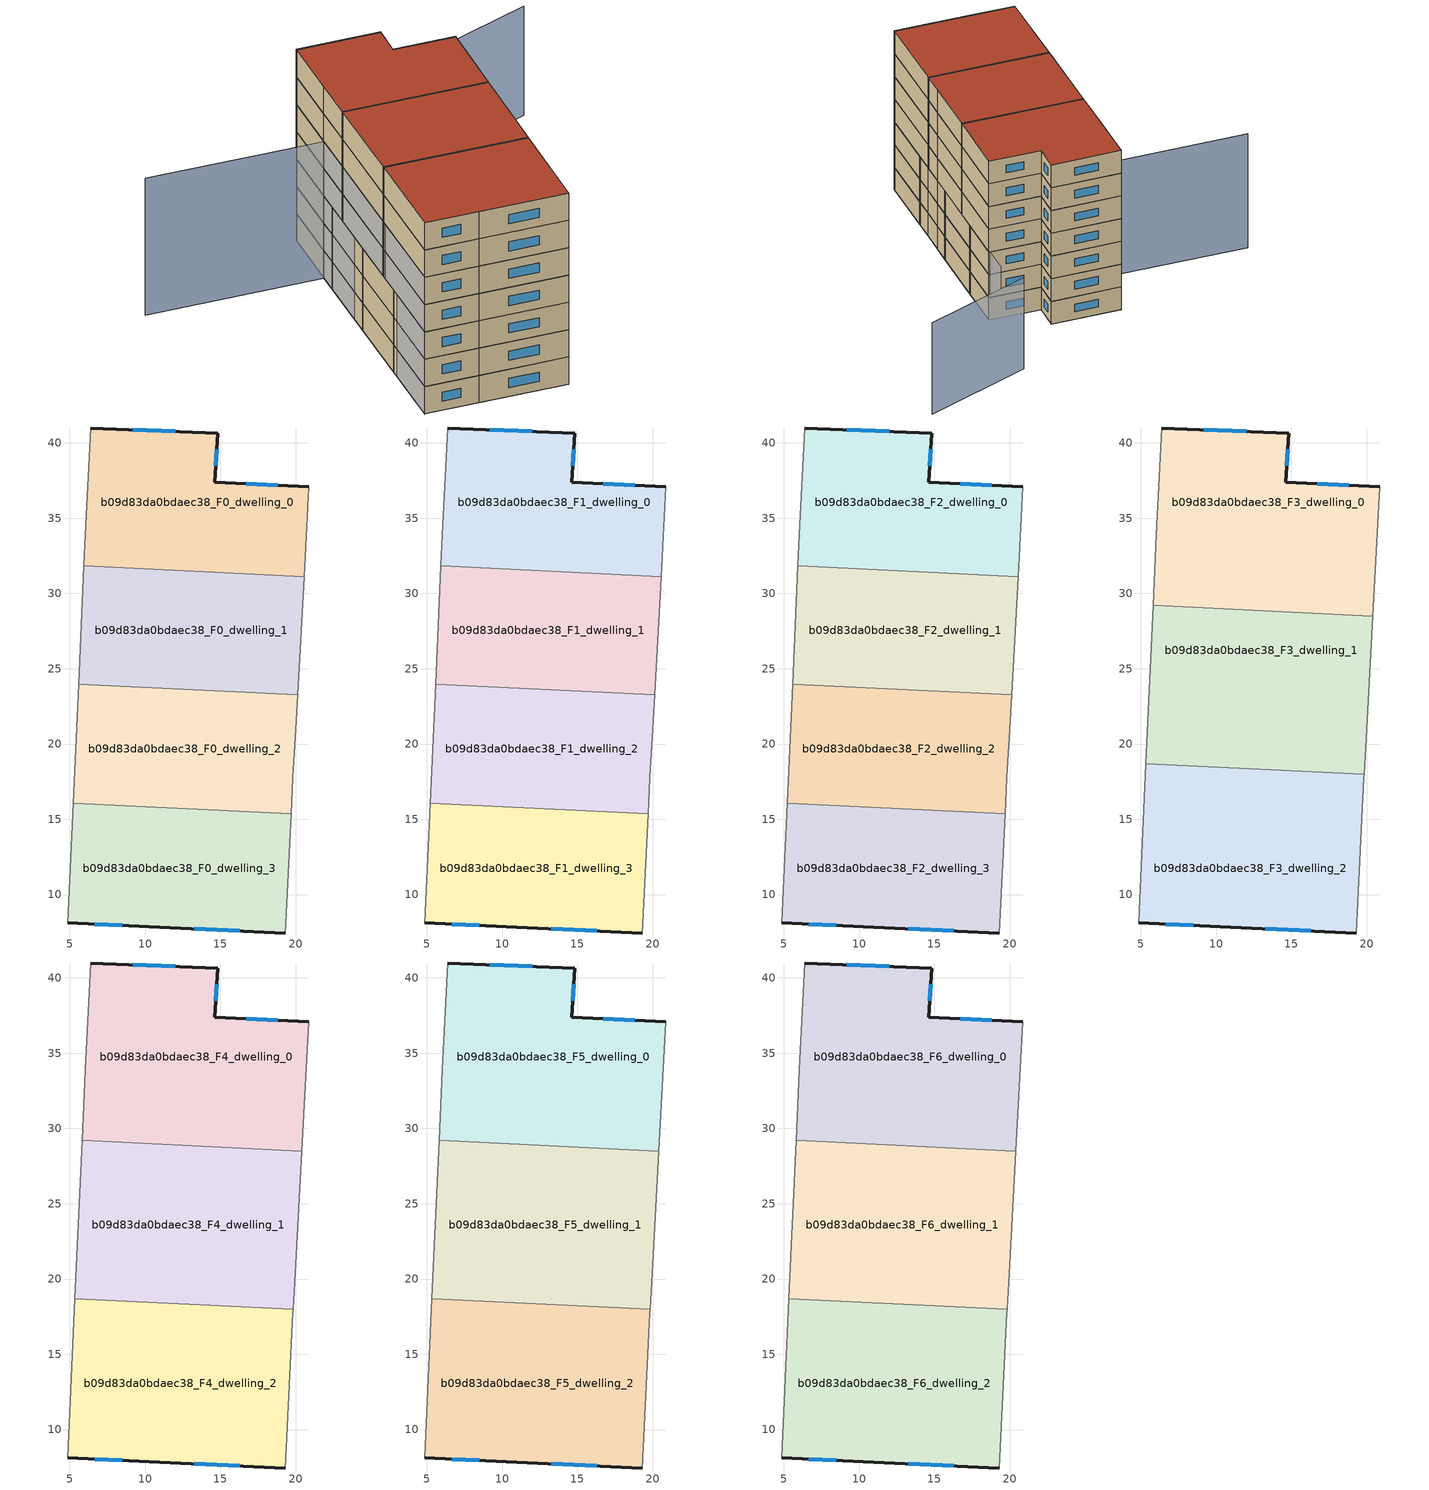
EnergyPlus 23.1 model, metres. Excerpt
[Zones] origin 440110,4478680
b09d83da0bdaec38_F0_dwelling_0
 floor ground (EU_floor_Construction): 20.56,31.12 20.88,37.08 14.63,37.39 14.81,40.65 6.38,40.99 6.03,33.89 5.94,31.83 z0
 wall outside (EU_wall_Construction): 6.38,40.99 14.81,40.65 14.63,37.39 20.88,37.08 z0:3
 wall adiabatic (EU_wall_Construction): 20.88,37.08 20.56,31.12 / 5.94,31.83 6.03,33.89 6.38,40.99 z0:3
 wall to b09d83da0bdaec38_F0_dwelling_1 (EU_wall_Construction): 20.56,31.12 5.94,31.83 z0:3
 window (EU_Window_Construction): 14.75,39.57 14.69,38.47 / 16.7,37.29 18.81,37.18 / 9.17,40.88 12.02,40.76 z0.99:2.01
b09d83da0bdaec38_F0_dwelling_1
 floor ground (EU_floor_Construction): 20.13,23.26 20.56,31.12 5.94,31.83 5.58,23.97 z0
 wall to b09d83da0bdaec38_F0_dwelling_2 (EU_wall_Construction): 20.13,23.26 5.58,23.97 z0:3
 wall adiabatic (EU_wall_Construction): 5.58,23.97 5.94,31.83 / 20.56,31.12 20.13,23.26 z0:3
b09d83da0bdaec38_F0_dwelling_2
 floor ground (EU_floor_Construction): 19.69,15.36 19.81,17.76 20.01,20.99 20.13,23.26 5.58,23.97 5.22,16.07 z0
 wall adiabatic (EU_wall_Construction): 5.22,16.07 5.58,23.97 / 20.13,23.26 20.01,20.99 19.81,17.76 19.69,15.36 z0:3
 wall to b09d83da0bdaec38_F0_dwelling_3 (EU_wall_Construction): 19.69,15.36 5.22,16.07 z0:3
b09d83da0bdaec38_F0_dwelling_3
 floor ground (EU_floor_Construction): 19.29,7.45 19.69,15.36 5.22,16.07 4.85,8.12 10.26,7.88 z0
 wall outside (EU_wall_Construction): 19.29,7.45 10.26,7.88 4.85,8.12 z0:3
 wall adiabatic (EU_wall_Construction): 19.69,15.36 19.29,7.45 / 4.85,8.12 5.22,16.07 z0:3
 window (EU_Window_Construction): 16.3,7.59 13.25,7.74 / 8.47,7.96 6.64,8.04 z0.99:2.01
b09d83da0bdaec38_F1_dwelling_0
 floor to b09d83da0bdaec38_F0_dwelling_0 (EU_floor_Construction): 20.56,31.12 20.88,37.08 14.63,37.39 14.81,40.65 6.38,40.99 6.03,33.89 5.94,31.83 z3
 wall outside (EU_wall_Construction): 6.38,40.99 14.81,40.65 14.63,37.39 20.88,37.08 z3:6
 wall adiabatic (EU_wall_Construction): 20.88,37.08 20.56,31.12 / 5.94,31.83 6.03,33.89 6.38,40.99 z3:6
 wall to b09d83da0bdaec38_F1_dwelling_1 (EU_wall_Construction): 20.56,31.12 5.94,31.83 z3:6
 window (EU_Window_Construction): 14.75,39.57 14.69,38.47 / 16.7,37.29 18.81,37.18 / 9.17,40.88 12.02,40.76 z3.99:5.01
b09d83da0bdaec38_F1_dwelling_1
 floor to b09d83da0bdaec38_F0_dwelling_1 (EU_floor_Construction): 20.13,23.26 20.56,31.12 5.94,31.83 5.58,23.97 z3
 wall to b09d83da0bdaec38_F1_dwelling_2 (EU_wall_Construction): 20.13,23.26 5.58,23.97 z3:6
 wall adiabatic (EU_wall_Construction): 5.58,23.97 5.94,31.83 / 20.56,31.12 20.13,23.26 z3:6
b09d83da0bdaec38_F1_dwelling_2
 floor to b09d83da0bdaec38_F0_dwelling_2 (EU_floor_Construction): 19.69,15.36 19.81,17.76 20.01,20.99 20.13,23.26 5.58,23.97 5.22,16.07 z3
 wall adiabatic (EU_wall_Construction): 5.22,16.07 5.58,23.97 / 20.13,23.26 20.01,20.99 19.81,17.76 19.69,15.36 z3:6
 wall to b09d83da0bdaec38_F1_dwelling_3 (EU_wall_Construction): 19.69,15.36 5.22,16.07 z3:6
b09d83da0bdaec38_F1_dwelling_3
 floor to b09d83da0bdaec38_F0_dwelling_3 (EU_floor_Construction): 19.29,7.45 19.69,15.36 5.22,16.07 4.85,8.12 10.26,7.88 z3
 wall outside (EU_wall_Construction): 19.29,7.45 10.26,7.88 4.85,8.12 z3:6
 wall adiabatic (EU_wall_Construction): 19.69,15.36 19.29,7.45 / 4.85,8.12 5.22,16.07 z3:6
 window (EU_Window_Construction): 16.3,7.59 13.25,7.74 / 8.47,7.96 6.64,8.04 z3.99:5.01
b09d83da0bdaec38_F2_dwelling_0
 floor to b09d83da0bdaec38_F1_dwelling_0 (EU_floor_Construction): 20.56,31.12 20.88,37.08 14.63,37.39 14.81,40.65 6.38,40.99 6.03,33.89 5.94,31.83 z6
 wall outside (EU_wall_Construction): 6.38,40.99 14.81,40.65 14.63,37.39 20.88,37.08 z6:9
 wall adiabatic (EU_wall_Construction): 20.88,37.08 20.56,31.12 / 5.94,31.83 6.03,33.89 6.38,40.99 z6:9
 wall to b09d83da0bdaec38_F2_dwelling_1 (EU_wall_Construction): 20.56,31.12 5.94,31.83 z6:9
 window (EU_Window_Construction): 14.75,39.57 14.69,38.47 / 16.7,37.29 18.81,37.18 / 9.17,40.88 12.02,40.76 z6.99:8.01
b09d83da0bdaec38_F2_dwelling_1
 floor to b09d83da0bdaec38_F1_dwelling_1 (EU_floor_Construction): 20.13,23.26 20.56,31.12 5.94,31.83 5.58,23.97 z6
 wall to b09d83da0bdaec38_F2_dwelling_2 (EU_wall_Construction): 20.13,23.26 5.58,23.97 z6:9
 wall adiabatic (EU_wall_Construction): 5.58,23.97 5.94,31.83 / 20.56,31.12 20.13,23.26 z6:9
b09d83da0bdaec38_F2_dwelling_2
 floor to b09d83da0bdaec38_F1_dwelling_2 (EU_floor_Construction): 19.69,15.36 19.81,17.76 20.01,20.99 20.13,23.26 5.58,23.97 5.22,16.07 z6
 wall adiabatic (EU_wall_Construction): 5.22,16.07 5.58,23.97 / 20.13,23.26 20.01,20.99 19.81,17.76 19.69,15.36 z6:9
 wall to b09d83da0bdaec38_F2_dwelling_3 (EU_wall_Construction): 19.69,15.36 5.22,16.07 z6:9
b09d83da0bdaec38_F2_dwelling_3
 floor to b09d83da0bdaec38_F1_dwelling_3 (EU_floor_Construction): 19.29,7.45 19.69,15.36 5.22,16.07 4.85,8.12 10.26,7.88 z6
 wall outside (EU_wall_Construction): 19.29,7.45 10.26,7.88 4.85,8.12 z6:9
 wall adiabatic (EU_wall_Construction): 19.69,15.36 19.29,7.45 / 4.85,8.12 5.22,16.07 z6:9
 window (EU_Window_Construction): 16.3,7.59 13.25,7.74 / 8.47,7.96 6.64,8.04 z6.99:8.01
b09d83da0bdaec38_F3_dwelling_0
 floor to b09d83da0bdaec38_F2_dwelling_0 (EU_floor_Construction): 20.56,31.12 20.88,37.08 14.63,37.39 14.81,40.65 6.38,40.99 6.03,33.89 5.94,31.83 z9
 floor to b09d83da0bdaec38_F2_dwelling_1 (EU_floor_Construction): 20.41,28.5 20.56,31.12 5.94,31.83 5.82,29.21 z9
 wall outside (EU_wall_Construction): 6.38,40.99 14.81,40.65 14.63,37.39 20.88,37.08 z9:12
 wall adiabatic (EU_wall_Construction): 20.88,37.08 20.41,28.5 / 5.82,29.21 6.03,33.89 6.38,40.99 z9:12
 wall to b09d83da0bdaec38_F3_dwelling_1 (EU_wall_Construction): 20.41,28.5 5.82,29.21 z9:12
 window (EU_Window_Construction): 14.75,39.57 14.69,38.47 / 16.7,37.29 18.81,37.18 / 9.17,40.88 12.02,40.76 z9.99:11.01
b09d83da0bdaec38_F3_dwelling_1
 floor to b09d83da0bdaec38_F2_dwelling_1 (EU_floor_Construction): 20.13,23.26 20.41,28.5 5.82,29.21 5.58,23.97 z9
 floor to b09d83da0bdaec38_F2_dwelling_2 (EU_floor_Construction): 19.82,18 20.01,20.99 20.13,23.26 5.58,23.97 5.34,18.71 z9
 wall adiabatic (EU_wall_Construction): 5.34,18.71 5.82,29.21 / 20.41,28.5 20.01,20.99 19.83,18 z9:12
 wall to b09d83da0bdaec38_F3_dwelling_2 (EU_wall_Construction): 19.83,18 5.34,18.71 z9:12
b09d83da0bdaec38_F3_dwelling_2
 floor to b09d83da0bdaec38_F2_dwelling_2 (EU_floor_Construction): 19.69,15.36 19.81,17.76 19.82,18 5.34,18.71 5.22,16.07 z9
 floor to b09d83da0bdaec38_F2_dwelling_3 (EU_floor_Construction): 19.29,7.45 19.69,15.36 5.22,16.07 4.85,8.12 10.26,7.88 z9
 wall outside (EU_wall_Construction): 19.29,7.45 10.26,7.88 4.85,8.12 z9:12
 wall adiabatic (EU_wall_Construction): 19.83,18 19.81,17.76 19.29,7.45 / 4.85,8.12 5.34,18.71 z9:12
 window (EU_Window_Construction): 16.3,7.59 13.25,7.74 / 8.47,7.96 6.64,8.04 z9.99:11.01
b09d83da0bdaec38_F4_dwelling_0
 floor to b09d83da0bdaec38_F3_dwelling_0 (EU_floor_Construction): 20.41,28.5 20.88,37.08 14.63,37.39 14.81,40.65 6.38,40.99 6.03,33.89 5.82,29.21 z12
 wall outside (EU_wall_Construction): 6.38,40.99 14.81,40.65 14.63,37.39 20.88,37.08 z12:15
 wall adiabatic (EU_wall_Construction): 20.88,37.08 20.41,28.5 / 5.82,29.21 6.03,33.89 6.38,40.99 z12:15
 wall to b09d83da0bdaec38_F4_dwelling_1 (EU_wall_Construction): 20.41,28.5 5.82,29.21 z12:15
 window (EU_Window_Construction): 14.75,39.57 14.69,38.47 / 16.7,37.29 18.81,37.18 / 9.17,40.88 12.02,40.76 z12.99:14.01
b09d83da0bdaec38_F4_dwelling_1
 floor to b09d83da0bdaec38_F3_dwelling_1 (EU_floor_Construction): 19.83,18 20.01,20.99 20.41,28.5 5.82,29.21 5.34,18.71 z12
 wall adiabatic (EU_wall_Construction): 5.34,18.71 5.82,29.21 / 20.41,28.5 20.01,20.99 19.83,18 z12:15
 wall to b09d83da0bdaec38_F4_dwelling_2 (EU_wall_Construction): 19.83,18 5.34,18.71 z12:15
b09d83da0bdaec38_F4_dwelling_2
 floor to b09d83da0bdaec38_F3_dwelling_2 (EU_floor_Construction): 19.29,7.45 19.81,17.76 19.83,18 5.34,18.71 4.85,8.12 10.26,7.88 z12
 wall outside (EU_wall_Construction): 19.29,7.45 10.26,7.88 4.85,8.12 z12:15
 wall adiabatic (EU_wall_Construction): 19.83,18 19.81,17.76 19.29,7.45 / 4.85,8.12 5.34,18.71 z12:15
 window (EU_Window_Construction): 16.3,7.59 13.25,7.74 / 8.47,7.96 6.64,8.04 z12.99:14.01
b09d83da0bdaec38_F5_dwelling_0
 floor to b09d83da0bdaec38_F4_dwelling_0 (EU_floor_Construction): 20.41,28.5 20.88,37.08 14.63,37.39 14.81,40.65 6.38,40.99 6.03,33.89 5.82,29.21 z15
 wall outside (EU_wall_Construction): 6.38,40.99 14.81,40.65 14.63,37.39 20.88,37.08 z15:18
 wall adiabatic (EU_wall_Construction): 20.88,37.08 20.41,28.5 / 5.82,29.21 6.03,33.89 6.38,40.99 z15:18
 wall to b09d83da0bdaec38_F5_dwelling_1 (EU_wall_Construction): 20.41,28.5 5.82,29.21 z15:18
 window (EU_Window_Construction): 14.75,39.57 14.69,38.47 / 16.7,37.29 18.81,37.18 / 9.17,40.88 12.02,40.76 z15.99:17.01
b09d83da0bdaec38_F5_dwelling_1
 floor to b09d83da0bdaec38_F4_dwelling_1 (EU_floor_Construction): 19.83,18 20.01,20.99 20.41,28.5 5.82,29.21 5.34,18.71 z15
 wall adiabatic (EU_wall_Construction): 5.34,18.71 5.82,29.21 / 20.41,28.5 20.01,20.99 19.83,18 z15:18
 wall to b09d83da0bdaec38_F5_dwelling_2 (EU_wall_Construction): 19.83,18 5.34,18.71 z15:18
b09d83da0bdaec38_F5_dwelling_2
 floor to b09d83da0bdaec38_F4_dwelling_2 (EU_floor_Construction): 19.29,7.45 19.81,17.76 19.83,18 5.34,18.71 4.85,8.12 10.26,7.88 z15
 wall outside (EU_wall_Construction): 19.29,7.45 10.26,7.88 4.85,8.12 z15:18
 wall adiabatic (EU_wall_Construction): 19.83,18 19.81,17.76 19.29,7.45 / 4.85,8.12 5.34,18.71 z15:18
 window (EU_Window_Construction): 16.3,7.59 13.25,7.74 / 8.47,7.96 6.64,8.04 z15.99:17.01
b09d83da0bdaec38_F6_dwelling_0
 floor to b09d83da0bdaec38_F5_dwelling_0 (EU_floor_Construction): 20.41,28.5 20.88,37.08 14.63,37.39 14.81,40.65 6.38,40.99 6.03,33.89 5.82,29.21 z18
 wall outside (EU_wall_Construction): 6.38,40.99 14.81,40.65 14.63,37.39 20.88,37.08 z18:21
 wall adiabatic (EU_wall_Construction): 20.88,37.08 20.41,28.5 / 5.82,29.21 6.03,33.89 6.38,40.99 z18:21
 wall to b09d83da0bdaec38_F6_dwelling_1 (EU_wall_Construction): 20.41,28.5 5.82,29.21 z18:21
 window (EU_Window_Construction): 14.75,39.57 14.69,38.47 / 16.7,37.29 18.81,37.18 / 9.17,40.88 12.02,40.76 z18.99:20.01
 roof outside (EU_roof_Construction): 20.88,37.08 20.41,28.5 5.82,29.21 6.03,33.89 6.38,40.99 14.81,40.65 14.63,37.39 z21
b09d83da0bdaec38_F6_dwelling_1
 floor to b09d83da0bdaec38_F5_dwelling_1 (EU_floor_Construction): 19.83,18 20.01,20.99 20.41,28.5 5.82,29.21 5.34,18.71 z18
 wall adiabatic (EU_wall_Construction): 5.34,18.71 5.82,29.21 / 20.41,28.5 20.01,20.99 19.83,18 z18:21
 wall to b09d83da0bdaec38_F6_dwelling_2 (EU_wall_Construction): 19.83,18 5.34,18.71 z18:21
 roof outside (EU_roof_Construction): 20.41,28.5 20.01,20.99 19.83,18 5.34,18.71 5.82,29.21 z21
b09d83da0bdaec38_F6_dwelling_2
 floor to b09d83da0bdaec38_F5_dwelling_2 (EU_floor_Construction): 19.29,7.45 19.81,17.76 19.83,18 5.34,18.71 4.85,8.12 10.26,7.88 z18
 wall outside (EU_wall_Construction): 19.29,7.45 10.26,7.88 4.85,8.12 z18:21
 wall adiabatic (EU_wall_Construction): 19.83,18 19.81,17.76 19.29,7.45 / 4.85,8.12 5.34,18.71 z18:21
 window (EU_Window_Construction): 16.3,7.59 13.25,7.74 / 8.47,7.96 6.64,8.04 z18.99:20.01
 roof outside (EU_roof_Construction): 19.83,18 19.81,17.76 19.29,7.45 10.26,7.88 4.85,8.12 5.34,18.71 z21
shading: -11.87,34.71 6.03,33.89 / 6.03,33.89 4.85,8.12 z0:15; 19.29,7.45 20.94,40.44 z0:9; 6.38,41 6.17,30.09 / 34.76,52.65 21.47,48.06 z0:12
[Building]
EU S2 Campaign: North Axis=0; Terrain=City; Solar Distribution=FullExterior
[Site:Location]
Madrid: Latitude=40.5; Longitude=-3.5; Time Zone=1; Elevation=609
[SizingPeriod:WeatherFileDays]
AnnualSizingPeriod: Begin Month=1; Begin Day of Month=1; End Month=12; End Day of Month=31; Day of Week for Start Day=Monday; Use Weather File Daylight Saving Period=No; Use Weather File Rain and Snow Indicators=No
[MATERIAL]
EU_InternalMass_Material: Roughness=MediumRough; Thickness=0.1; Conductivity=1; Density=1800; Specific Heat=900; Thermal Absorptance=0.9; Solar Absorptance=0.7; Visible Absorptance=0.7
[MATERIAL:NOMASS] Roughness=MediumRough; Thermal Absorptance=0.9; Solar Absorptance=0.7; Visible Absorptance=0.7
Name | Thermal Resistance
EU_wall_NoMass | 0.609216
EU_roof_NoMass | 0.513268
EU_floor_NoMass | 0.568163
[WINDOWMATERIAL:SIMPLEGLAZINGSYSTEM]
EU_Window_SimpleGlazing: UFactor=5.50606; Solar Heat Gain Coefficient=0.85; Visible Transmittance=0.85
[CONSTRUCTION]
EU_wall_Construction: EU_wall_NoMass
EU_roof_Construction: EU_roof_NoMass
EU_floor_Construction: EU_floor_NoMass
EU_InternalMass_Construction: EU_InternalMass_Material
EU_Window_Construction: EU_Window_SimpleGlazing
[ZONE] Type=1; Multiplier=1; Ceiling Height=autocalculate; Floor Area=autocalculate; Part of Total Floor Area=Yes
Name | Volume
b09d83da0bdaec38_F0_dwelling_0; b09d83da0bdaec38_F1_dwelling_0; b09d83da0bdaec38_F2_dwelling_0 | 344.6
b09d83da0bdaec38_F3_dwelling_0; b09d83da0bdaec38_F4_dwelling_0; b09d83da0bdaec38_F5_dwelling_0; b09d83da0bdaec38_F6_dwelling_0 | 459.496
b09d83da0bdaec38_F0_dwelling_1; b09d83da0bdaec38_F1_dwelling_1; b09d83da0bdaec38_F2_dwelling_1 | 344.643
b09d83da0bdaec38_F3_dwelling_1; b09d83da0bdaec38_F4_dwelling_1; b09d83da0bdaec38_F5_dwelling_1; b09d83da0bdaec38_F6_dwelling_1 | 459.487
b09d83da0bdaec38_F0_dwelling_2; b09d83da0bdaec38_F1_dwelling_2; b09d83da0bdaec38_F2_dwelling_2 | 344.638
b09d83da0bdaec38_F3_dwelling_2; b09d83da0bdaec38_F4_dwelling_2; b09d83da0bdaec38_F5_dwelling_2; b09d83da0bdaec38_F6_dwelling_2 | 459.491
b09d83da0bdaec38_F0_dwelling_3; b09d83da0bdaec38_F1_dwelling_3; b09d83da0bdaec38_F2_dwelling_3 | 344.595
[INTERNALMASS] Construction=EU_InternalMass_Construction
Name | Zone or ZoneList | Surface Area
b09d83da0bdaec38_F0_dwelling_0_EU_InternalMass | b09d83da0bdaec38_F0_dwelling_0 | 114.867
b09d83da0bdaec38_F0_dwelling_1_EU_InternalMass | b09d83da0bdaec38_F0_dwelling_1 | 114.881
b09d83da0bdaec38_F0_dwelling_2_EU_InternalMass | b09d83da0bdaec38_F0_dwelling_2 | 114.88
b09d83da0bdaec38_F0_dwelling_3_EU_InternalMass | b09d83da0bdaec38_F0_dwelling_3 | 114.865
b09d83da0bdaec38_F1_dwelling_0_EU_InternalMass | b09d83da0bdaec38_F1_dwelling_0 | 114.867
b09d83da0bdaec38_F1_dwelling_1_EU_InternalMass | b09d83da0bdaec38_F1_dwelling_1 | 114.881
b09d83da0bdaec38_F1_dwelling_2_EU_InternalMass | b09d83da0bdaec38_F1_dwelling_2 | 114.88
b09d83da0bdaec38_F1_dwelling_3_EU_InternalMass | b09d83da0bdaec38_F1_dwelling_3 | 114.865
b09d83da0bdaec38_F2_dwelling_0_EU_InternalMass | b09d83da0bdaec38_F2_dwelling_0 | 114.867
b09d83da0bdaec38_F2_dwelling_1_EU_InternalMass | b09d83da0bdaec38_F2_dwelling_1 | 114.881
b09d83da0bdaec38_F2_dwelling_2_EU_InternalMass | b09d83da0bdaec38_F2_dwelling_2 | 114.88
b09d83da0bdaec38_F2_dwelling_3_EU_InternalMass | b09d83da0bdaec38_F2_dwelling_3 | 114.865
b09d83da0bdaec38_F3_dwelling_0_EU_InternalMass | b09d83da0bdaec38_F3_dwelling_0 | 153.165
b09d83da0bdaec38_F3_dwelling_1_EU_InternalMass | b09d83da0bdaec38_F3_dwelling_1 | 153.162
b09d83da0bdaec38_F3_dwelling_2_EU_InternalMass | b09d83da0bdaec38_F3_dwelling_2 | 153.164
b09d83da0bdaec38_F4_dwelling_0_EU_InternalMass | b09d83da0bdaec38_F4_dwelling_0 | 153.165
b09d83da0bdaec38_F4_dwelling_1_EU_InternalMass | b09d83da0bdaec38_F4_dwelling_1 | 153.162
b09d83da0bdaec38_F4_dwelling_2_EU_InternalMass | b09d83da0bdaec38_F4_dwelling_2 | 153.164
b09d83da0bdaec38_F5_dwelling_0_EU_InternalMass | b09d83da0bdaec38_F5_dwelling_0 | 153.165
b09d83da0bdaec38_F5_dwelling_1_EU_InternalMass | b09d83da0bdaec38_F5_dwelling_1 | 153.162
b09d83da0bdaec38_F5_dwelling_2_EU_InternalMass | b09d83da0bdaec38_F5_dwelling_2 | 153.164
b09d83da0bdaec38_F6_dwelling_0_EU_InternalMass | b09d83da0bdaec38_F6_dwelling_0 | 153.165
b09d83da0bdaec38_F6_dwelling_1_EU_InternalMass | b09d83da0bdaec38_F6_dwelling_1 | 153.162
b09d83da0bdaec38_F6_dwelling_2_EU_InternalMass | b09d83da0bdaec38_F6_dwelling_2 | 153.164
[OTHEREQUIPMENT] Fuel Type=Electricity; Design Level Calculation Method=Watts/Area; Power per Zone Floor Area=1; Fraction Latent=0; Fraction Radiant=0; Fraction Lost=0; Carbon Dioxide Generation Rate=0; EndUse Subcategory=EU_Step8_InternalGains
Name | Zone or ZoneList or Space or SpaceList | Schedule
EU_Step8_InternalGain_b09d83da0bdaec38_F0_dwelling_0_f000 | b09d83da0bdaec38_F0_dwelling_0 | EU_Step8_GainSchedule_b09d83da0bdaec38_F0_dwelling_0_f000
EU_Step8_InternalGain_b09d83da0bdaec38_F0_dwelling_1_f000 | b09d83da0bdaec38_F0_dwelling_1 | EU_Step8_GainSchedule_b09d83da0bdaec38_F0_dwelling_1_f000
EU_Step8_InternalGain_b09d83da0bdaec38_F0_dwelling_2_f000 | b09d83da0bdaec38_F0_dwelling_2 | EU_Step8_GainSchedule_b09d83da0bdaec38_F0_dwelling_2_f000
EU_Step8_InternalGain_b09d83da0bdaec38_F0_dwelling_3_f000 | b09d83da0bdaec38_F0_dwelling_3 | EU_Step8_GainSchedule_b09d83da0bdaec38_F0_dwelling_3_f000
EU_Step8_InternalGain_b09d83da0bdaec38_F1_dwelling_0_f000 | b09d83da0bdaec38_F1_dwelling_0 | EU_Step8_GainSchedule_b09d83da0bdaec38_F1_dwelling_0_f000
EU_Step8_InternalGain_b09d83da0bdaec38_F1_dwelling_1_f000 | b09d83da0bdaec38_F1_dwelling_1 | EU_Step8_GainSchedule_b09d83da0bdaec38_F1_dwelling_1_f000
EU_Step8_InternalGain_b09d83da0bdaec38_F1_dwelling_2_f000 | b09d83da0bdaec38_F1_dwelling_2 | EU_Step8_GainSchedule_b09d83da0bdaec38_F1_dwelling_2_f000
EU_Step8_InternalGain_b09d83da0bdaec38_F1_dwelling_3_f000 | b09d83da0bdaec38_F1_dwelling_3 | EU_Step8_GainSchedule_b09d83da0bdaec38_F1_dwelling_3_f000
EU_Step8_InternalGain_b09d83da0bdaec38_F2_dwelling_0_f000 | b09d83da0bdaec38_F2_dwelling_0 | EU_Step8_GainSchedule_b09d83da0bdaec38_F2_dwelling_0_f000
EU_Step8_InternalGain_b09d83da0bdaec38_F2_dwelling_1_f000 | b09d83da0bdaec38_F2_dwelling_1 | EU_Step8_GainSchedule_b09d83da0bdaec38_F2_dwelling_1_f000
EU_Step8_InternalGain_b09d83da0bdaec38_F2_dwelling_2_f000 | b09d83da0bdaec38_F2_dwelling_2 | EU_Step8_GainSchedule_b09d83da0bdaec38_F2_dwelling_2_f000
EU_Step8_InternalGain_b09d83da0bdaec38_F2_dwelling_3_f000 | b09d83da0bdaec38_F2_dwelling_3 | EU_Step8_GainSchedule_b09d83da0bdaec38_F2_dwelling_3_f000
EU_Step8_InternalGain_b09d83da0bdaec38_F3_dwelling_0_f000 | b09d83da0bdaec38_F3_dwelling_0 | EU_Step8_GainSchedule_b09d83da0bdaec38_F3_dwelling_0_f000
EU_Step8_InternalGain_b09d83da0bdaec38_F3_dwelling_1_f000 | b09d83da0bdaec38_F3_dwelling_1 | EU_Step8_GainSchedule_b09d83da0bdaec38_F3_dwelling_1_f000
EU_Step8_InternalGain_b09d83da0bdaec38_F3_dwelling_2_f000 | b09d83da0bdaec38_F3_dwelling_2 | EU_Step8_GainSchedule_b09d83da0bdaec38_F3_dwelling_2_f000
EU_Step8_InternalGain_b09d83da0bdaec38_F4_dwelling_0_f000 | b09d83da0bdaec38_F4_dwelling_0 | EU_Step8_GainSchedule_b09d83da0bdaec38_F4_dwelling_0_f000
EU_Step8_InternalGain_b09d83da0bdaec38_F4_dwelling_1_f000 | b09d83da0bdaec38_F4_dwelling_1 | EU_Step8_GainSchedule_b09d83da0bdaec38_F4_dwelling_1_f000
EU_Step8_InternalGain_b09d83da0bdaec38_F4_dwelling_2_f000 | b09d83da0bdaec38_F4_dwelling_2 | EU_Step8_GainSchedule_b09d83da0bdaec38_F4_dwelling_2_f000
EU_Step8_InternalGain_b09d83da0bdaec38_F5_dwelling_0_f000 | b09d83da0bdaec38_F5_dwelling_0 | EU_Step8_GainSchedule_b09d83da0bdaec38_F5_dwelling_0_f000
EU_Step8_InternalGain_b09d83da0bdaec38_F5_dwelling_1_f000 | b09d83da0bdaec38_F5_dwelling_1 | EU_Step8_GainSchedule_b09d83da0bdaec38_F5_dwelling_1_f000
EU_Step8_InternalGain_b09d83da0bdaec38_F5_dwelling_2_f000 | b09d83da0bdaec38_F5_dwelling_2 | EU_Step8_GainSchedule_b09d83da0bdaec38_F5_dwelling_2_f000
EU_Step8_InternalGain_b09d83da0bdaec38_F6_dwelling_0_f000 | b09d83da0bdaec38_F6_dwelling_0 | EU_Step8_GainSchedule_b09d83da0bdaec38_F6_dwelling_0_f000
EU_Step8_InternalGain_b09d83da0bdaec38_F6_dwelling_1_f000 | b09d83da0bdaec38_F6_dwelling_1 | EU_Step8_GainSchedule_b09d83da0bdaec38_F6_dwelling_1_f000
EU_Step8_InternalGain_b09d83da0bdaec38_F6_dwelling_2_f000 | b09d83da0bdaec38_F6_dwelling_2 | EU_Step8_GainSchedule_b09d83da0bdaec38_F6_dwelling_2_f000
[ZONEVENTILATION:DESIGNFLOWRATE] Schedule=EU_AlwaysOn; Design Flow Rate Calculation Method=AirChanges/Hour; Air Changes per Hour=0.752966; Ventilation Type=Natural; Fan Pressure Rise=0; Fan Total Efficiency=1; Constant Term Coefficient=1; Temperature Term Coefficient=0; Velocity Term Coefficient=0; Velocity Squared Term Coefficient=0; Minimum Indoor Temperature=-100; Maximum Indoor Temperature=100; Delta Temperature=-100; Minimum Outdoor Temperature=-100; Maximum Outdoor Temperature=100; Maximum Wind Speed=40
Name | Zone or ZoneList or Space or SpaceList
EU_ConstantAir_b09d83da0bdaec38_F0_dwelling_0 | b09d83da0bdaec38_F0_dwelling_0
EU_ConstantAir_b09d83da0bdaec38_F0_dwelling_1 | b09d83da0bdaec38_F0_dwelling_1
EU_ConstantAir_b09d83da0bdaec38_F0_dwelling_2 | b09d83da0bdaec38_F0_dwelling_2
EU_ConstantAir_b09d83da0bdaec38_F0_dwelling_3 | b09d83da0bdaec38_F0_dwelling_3
EU_ConstantAir_b09d83da0bdaec38_F1_dwelling_0 | b09d83da0bdaec38_F1_dwelling_0
EU_ConstantAir_b09d83da0bdaec38_F1_dwelling_1 | b09d83da0bdaec38_F1_dwelling_1
EU_ConstantAir_b09d83da0bdaec38_F1_dwelling_2 | b09d83da0bdaec38_F1_dwelling_2
EU_ConstantAir_b09d83da0bdaec38_F1_dwelling_3 | b09d83da0bdaec38_F1_dwelling_3
EU_ConstantAir_b09d83da0bdaec38_F2_dwelling_0 | b09d83da0bdaec38_F2_dwelling_0
EU_ConstantAir_b09d83da0bdaec38_F2_dwelling_1 | b09d83da0bdaec38_F2_dwelling_1
EU_ConstantAir_b09d83da0bdaec38_F2_dwelling_2 | b09d83da0bdaec38_F2_dwelling_2
EU_ConstantAir_b09d83da0bdaec38_F2_dwelling_3 | b09d83da0bdaec38_F2_dwelling_3
EU_ConstantAir_b09d83da0bdaec38_F3_dwelling_0 | b09d83da0bdaec38_F3_dwelling_0
EU_ConstantAir_b09d83da0bdaec38_F3_dwelling_1 | b09d83da0bdaec38_F3_dwelling_1
EU_ConstantAir_b09d83da0bdaec38_F3_dwelling_2 | b09d83da0bdaec38_F3_dwelling_2
EU_ConstantAir_b09d83da0bdaec38_F4_dwelling_0 | b09d83da0bdaec38_F4_dwelling_0
EU_ConstantAir_b09d83da0bdaec38_F4_dwelling_1 | b09d83da0bdaec38_F4_dwelling_1
EU_ConstantAir_b09d83da0bdaec38_F4_dwelling_2 | b09d83da0bdaec38_F4_dwelling_2
EU_ConstantAir_b09d83da0bdaec38_F5_dwelling_0 | b09d83da0bdaec38_F5_dwelling_0
EU_ConstantAir_b09d83da0bdaec38_F5_dwelling_1 | b09d83da0bdaec38_F5_dwelling_1
EU_ConstantAir_b09d83da0bdaec38_F5_dwelling_2 | b09d83da0bdaec38_F5_dwelling_2
EU_ConstantAir_b09d83da0bdaec38_F6_dwelling_0 | b09d83da0bdaec38_F6_dwelling_0
EU_ConstantAir_b09d83da0bdaec38_F6_dwelling_1 | b09d83da0bdaec38_F6_dwelling_1
EU_ConstantAir_b09d83da0bdaec38_F6_dwelling_2 | b09d83da0bdaec38_F6_dwelling_2
[HVACTEMPLATE:THERMOSTAT] Constant Heating Setpoint=20; Constant Cooling Setpoint=50
EU_HeatOnly_b09d83da0bdaec38_F0_dwelling_0; EU_HeatOnly_b09d83da0bdaec38_F0_dwelling_1; EU_HeatOnly_b09d83da0bdaec38_F0_dwelling_2; EU_HeatOnly_b09d83da0bdaec38_F0_dwelling_3; EU_HeatOnly_b09d83da0bdaec38_F1_dwelling_0; EU_HeatOnly_b09d83da0bdaec38_F1_dwelling_1; EU_HeatOnly_b09d83da0bdaec38_F1_dwelling_2; EU_HeatOnly_b09d83da0bdaec38_F1_dwelling_3; EU_HeatOnly_b09d83da0bdaec38_F2_dwelling_0; EU_HeatOnly_b09d83da0bdaec38_F2_dwelling_1; EU_HeatOnly_b09d83da0bdaec38_F2_dwelling_2; EU_HeatOnly_b09d83da0bdaec38_F2_dwelling_3; EU_HeatOnly_b09d83da0bdaec38_F3_dwelling_0; EU_HeatOnly_b09d83da0bdaec38_F3_dwelling_1; EU_HeatOnly_b09d83da0bdaec38_F3_dwelling_2; EU_HeatOnly_b09d83da0bdaec38_F4_dwelling_0; EU_HeatOnly_b09d83da0bdaec38_F4_dwelling_1; EU_HeatOnly_b09d83da0bdaec38_F4_dwelling_2; EU_HeatOnly_b09d83da0bdaec38_F5_dwelling_0; EU_HeatOnly_b09d83da0bdaec38_F5_dwelling_1; EU_HeatOnly_b09d83da0bdaec38_F5_dwelling_2; EU_HeatOnly_b09d83da0bdaec38_F6_dwelling_0; EU_HeatOnly_b09d83da0bdaec38_F6_dwelling_1; EU_HeatOnly_b09d83da0bdaec38_F6_dwelling_2
[HVACTEMPLATE:ZONE:IDEALLOADSAIRSYSTEM] System Availability Schedule=EU_AlwaysOn; Maximum Heating Supply Air Temperature=50; Minimum Cooling Supply Air Temperature=13; Maximum Heating Supply Air Humidity Ratio=0.0156; Minimum Cooling Supply Air Humidity Ratio=0.0077; Heating Limit=NoLimit; Cooling Limit=NoLimit; Heating Availability Schedule=EU_AlwaysOn; Cooling Availability Schedule=EU_CoolingOff; Dehumidification Control Type=ConstantSensibleHeatRatio; Cooling Sensible Heat Ratio=0.7; Dehumidification Setpoint=60; Humidification Control Type=None; Humidification Setpoint=30; Outdoor Air Method=None; Outdoor Air Flow Rate per Person=0.00944; Outdoor Air Flow Rate per Zone Floor Area=0; Outdoor Air Flow Rate per Zone=0; Demand Controlled Ventilation Type=None; Outdoor Air Economizer Type=NoEconomizer; Heat Recovery Type=None; Sensible Heat Recovery Effectiveness=0.7; Latent Heat Recovery Effectiveness=0.65
Name | Template Thermostat
b09d83da0bdaec38_F0_dwelling_0 | EU_HeatOnly_b09d83da0bdaec38_F0_dwelling_0
b09d83da0bdaec38_F0_dwelling_1 | EU_HeatOnly_b09d83da0bdaec38_F0_dwelling_1
b09d83da0bdaec38_F0_dwelling_2 | EU_HeatOnly_b09d83da0bdaec38_F0_dwelling_2
b09d83da0bdaec38_F0_dwelling_3 | EU_HeatOnly_b09d83da0bdaec38_F0_dwelling_3
b09d83da0bdaec38_F1_dwelling_0 | EU_HeatOnly_b09d83da0bdaec38_F1_dwelling_0
b09d83da0bdaec38_F1_dwelling_1 | EU_HeatOnly_b09d83da0bdaec38_F1_dwelling_1
b09d83da0bdaec38_F1_dwelling_2 | EU_HeatOnly_b09d83da0bdaec38_F1_dwelling_2
b09d83da0bdaec38_F1_dwelling_3 | EU_HeatOnly_b09d83da0bdaec38_F1_dwelling_3
b09d83da0bdaec38_F2_dwelling_0 | EU_HeatOnly_b09d83da0bdaec38_F2_dwelling_0
b09d83da0bdaec38_F2_dwelling_1 | EU_HeatOnly_b09d83da0bdaec38_F2_dwelling_1
b09d83da0bdaec38_F2_dwelling_2 | EU_HeatOnly_b09d83da0bdaec38_F2_dwelling_2
b09d83da0bdaec38_F2_dwelling_3 | EU_HeatOnly_b09d83da0bdaec38_F2_dwelling_3
b09d83da0bdaec38_F3_dwelling_0 | EU_HeatOnly_b09d83da0bdaec38_F3_dwelling_0
b09d83da0bdaec38_F3_dwelling_1 | EU_HeatOnly_b09d83da0bdaec38_F3_dwelling_1
b09d83da0bdaec38_F3_dwelling_2 | EU_HeatOnly_b09d83da0bdaec38_F3_dwelling_2
b09d83da0bdaec38_F4_dwelling_0 | EU_HeatOnly_b09d83da0bdaec38_F4_dwelling_0
b09d83da0bdaec38_F4_dwelling_1 | EU_HeatOnly_b09d83da0bdaec38_F4_dwelling_1
b09d83da0bdaec38_F4_dwelling_2 | EU_HeatOnly_b09d83da0bdaec38_F4_dwelling_2
b09d83da0bdaec38_F5_dwelling_0 | EU_HeatOnly_b09d83da0bdaec38_F5_dwelling_0
b09d83da0bdaec38_F5_dwelling_1 | EU_HeatOnly_b09d83da0bdaec38_F5_dwelling_1
b09d83da0bdaec38_F5_dwelling_2 | EU_HeatOnly_b09d83da0bdaec38_F5_dwelling_2
b09d83da0bdaec38_F6_dwelling_0 | EU_HeatOnly_b09d83da0bdaec38_F6_dwelling_0
b09d83da0bdaec38_F6_dwelling_1 | EU_HeatOnly_b09d83da0bdaec38_F6_dwelling_1
b09d83da0bdaec38_F6_dwelling_2 | EU_HeatOnly_b09d83da0bdaec38_F6_dwelling_2
[SIZING:ZONE] Zone Cooling Design Supply Air Temperature Input Method=SupplyAirTemperature; Zone Cooling Design Supply Air Temperature=13; Zone Heating Design Supply Air Temperature Input Method=SupplyAirTemperature; Zone Heating Design Supply Air Temperature=50; Zone Cooling Design Supply Air Humidity Ratio=0.008; Zone Heating Design Supply Air Humidity Ratio=0.008; Cooling Design Air Flow Method=DesignDay; Cooling Design Air Flow Rate=0; Cooling Minimum Air Flow per Zone Floor Area=0.000762; Cooling Minimum Air Flow=0; Cooling Minimum Air Flow Fraction=0.2; Heating Design Air Flow Method=DesignDay; Heating Design Air Flow Rate=0; Heating Maximum Air Flow per Zone Floor Area=0.002032; Heating Maximum Air Flow=0.141576; Heating Maximum Air Flow Fraction=0.3; Account for Dedicated Outdoor Air System=No; Dedicated Outdoor Air System Control Strategy=NeutralSupplyAir; Dedicated Outdoor Air Low Setpoint Temperature for Design=autosize; Dedicated Outdoor Air High Setpoint Temperature for Design=autosize; Zone Load Sizing Method=Sensible Load Only No Latent Load; Zone Latent Cooling Design Supply Air Humidity Ratio Input Method=HumidityRatioDifference; Zone Cooling Design Supply Air Humidity Ratio Difference=0.005; Zone Latent Heating Design Supply Air Humidity Ratio Input Method=HumidityRatioDifference; Zone Humidification Design Supply Air Humidity Ratio Difference=0.005
b09d83da0bdaec38_F0_dwelling_0; b09d83da0bdaec38_F0_dwelling_1; b09d83da0bdaec38_F0_dwelling_2; b09d83da0bdaec38_F0_dwelling_3; b09d83da0bdaec38_F1_dwelling_0; b09d83da0bdaec38_F1_dwelling_1; b09d83da0bdaec38_F1_dwelling_2; b09d83da0bdaec38_F1_dwelling_3; b09d83da0bdaec38_F2_dwelling_0; b09d83da0bdaec38_F2_dwelling_1; b09d83da0bdaec38_F2_dwelling_2; b09d83da0bdaec38_F2_dwelling_3; b09d83da0bdaec38_F3_dwelling_0; b09d83da0bdaec38_F3_dwelling_1; b09d83da0bdaec38_F3_dwelling_2; b09d83da0bdaec38_F4_dwelling_0; b09d83da0bdaec38_F4_dwelling_1; b09d83da0bdaec38_F4_dwelling_2; b09d83da0bdaec38_F5_dwelling_0; b09d83da0bdaec38_F5_dwelling_1; b09d83da0bdaec38_F5_dwelling_2; b09d83da0bdaec38_F6_dwelling_0; b09d83da0bdaec38_F6_dwelling_1; b09d83da0bdaec38_F6_dwelling_2
[SCHEDULE:CONSTANT]
Name | Hourly Value
EU_AlwaysOn | 1
EU_CoolingOff | 0
[SCHEDULE:FILE] Column Number=1; Rows to Skip at Top=0; Number of Hours of Data=8760; Column Separator=Comma; Interpolate to Timestep=No; Minutes per Item=60; Adjust Schedule for Daylight Savings=Yes
Name | File
EU_Step8_GainSchedule_b09d83da0bdaec38_F0_dwelling_0_f000 | ../../schedules/b09d83da0bdaec38/b09d83da0bdaec38_F0_dwelling_0_f000_gain.csv
EU_Step8_GainSchedule_b09d83da0bdaec38_F0_dwelling_1_f000 | ../../schedules/b09d83da0bdaec38/b09d83da0bdaec38_F0_dwelling_1_f000_gain.csv
EU_Step8_GainSchedule_b09d83da0bdaec38_F0_dwelling_2_f000 | ../../schedules/b09d83da0bdaec38/b09d83da0bdaec38_F0_dwelling_2_f000_gain.csv
EU_Step8_GainSchedule_b09d83da0bdaec38_F0_dwelling_3_f000 | ../../schedules/b09d83da0bdaec38/b09d83da0bdaec38_F0_dwelling_3_f000_gain.csv
EU_Step8_GainSchedule_b09d83da0bdaec38_F1_dwelling_0_f000 | ../../schedules/b09d83da0bdaec38/b09d83da0bdaec38_F1_dwelling_0_f000_gain.csv
EU_Step8_GainSchedule_b09d83da0bdaec38_F1_dwelling_1_f000 | ../../schedules/b09d83da0bdaec38/b09d83da0bdaec38_F1_dwelling_1_f000_gain.csv
EU_Step8_GainSchedule_b09d83da0bdaec38_F1_dwelling_2_f000 | ../../schedules/b09d83da0bdaec38/b09d83da0bdaec38_F1_dwelling_2_f000_gain.csv
EU_Step8_GainSchedule_b09d83da0bdaec38_F1_dwelling_3_f000 | ../../schedules/b09d83da0bdaec38/b09d83da0bdaec38_F1_dwelling_3_f000_gain.csv
EU_Step8_GainSchedule_b09d83da0bdaec38_F2_dwelling_0_f000 | ../../schedules/b09d83da0bdaec38/b09d83da0bdaec38_F2_dwelling_0_f000_gain.csv
EU_Step8_GainSchedule_b09d83da0bdaec38_F2_dwelling_1_f000 | ../../schedules/b09d83da0bdaec38/b09d83da0bdaec38_F2_dwelling_1_f000_gain.csv
EU_Step8_GainSchedule_b09d83da0bdaec38_F2_dwelling_2_f000 | ../../schedules/b09d83da0bdaec38/b09d83da0bdaec38_F2_dwelling_2_f000_gain.csv
EU_Step8_GainSchedule_b09d83da0bdaec38_F2_dwelling_3_f000 | ../../schedules/b09d83da0bdaec38/b09d83da0bdaec38_F2_dwelling_3_f000_gain.csv
EU_Step8_GainSchedule_b09d83da0bdaec38_F3_dwelling_0_f000 | ../../schedules/b09d83da0bdaec38/b09d83da0bdaec38_F3_dwelling_0_f000_gain.csv
EU_Step8_GainSchedule_b09d83da0bdaec38_F3_dwelling_1_f000 | ../../schedules/b09d83da0bdaec38/b09d83da0bdaec38_F3_dwelling_1_f000_gain.csv
EU_Step8_GainSchedule_b09d83da0bdaec38_F3_dwelling_2_f000 | ../../schedules/b09d83da0bdaec38/b09d83da0bdaec38_F3_dwelling_2_f000_gain.csv
EU_Step8_GainSchedule_b09d83da0bdaec38_F4_dwelling_0_f000 | ../../schedules/b09d83da0bdaec38/b09d83da0bdaec38_F4_dwelling_0_f000_gain.csv
EU_Step8_GainSchedule_b09d83da0bdaec38_F4_dwelling_1_f000 | ../../schedules/b09d83da0bdaec38/b09d83da0bdaec38_F4_dwelling_1_f000_gain.csv
EU_Step8_GainSchedule_b09d83da0bdaec38_F4_dwelling_2_f000 | ../../schedules/b09d83da0bdaec38/b09d83da0bdaec38_F4_dwelling_2_f000_gain.csv
EU_Step8_GainSchedule_b09d83da0bdaec38_F5_dwelling_0_f000 | ../../schedules/b09d83da0bdaec38/b09d83da0bdaec38_F5_dwelling_0_f000_gain.csv
EU_Step8_GainSchedule_b09d83da0bdaec38_F5_dwelling_1_f000 | ../../schedules/b09d83da0bdaec38/b09d83da0bdaec38_F5_dwelling_1_f000_gain.csv
EU_Step8_GainSchedule_b09d83da0bdaec38_F5_dwelling_2_f000 | ../../schedules/b09d83da0bdaec38/b09d83da0bdaec38_F5_dwelling_2_f000_gain.csv
EU_Step8_GainSchedule_b09d83da0bdaec38_F6_dwelling_0_f000 | ../../schedules/b09d83da0bdaec38/b09d83da0bdaec38_F6_dwelling_0_f000_gain.csv
EU_Step8_GainSchedule_b09d83da0bdaec38_F6_dwelling_1_f000 | ../../schedules/b09d83da0bdaec38/b09d83da0bdaec38_F6_dwelling_1_f000_gain.csv
EU_Step8_GainSchedule_b09d83da0bdaec38_F6_dwelling_2_f000 | ../../schedules/b09d83da0bdaec38/b09d83da0bdaec38_F6_dwelling_2_f000_gain.csv
